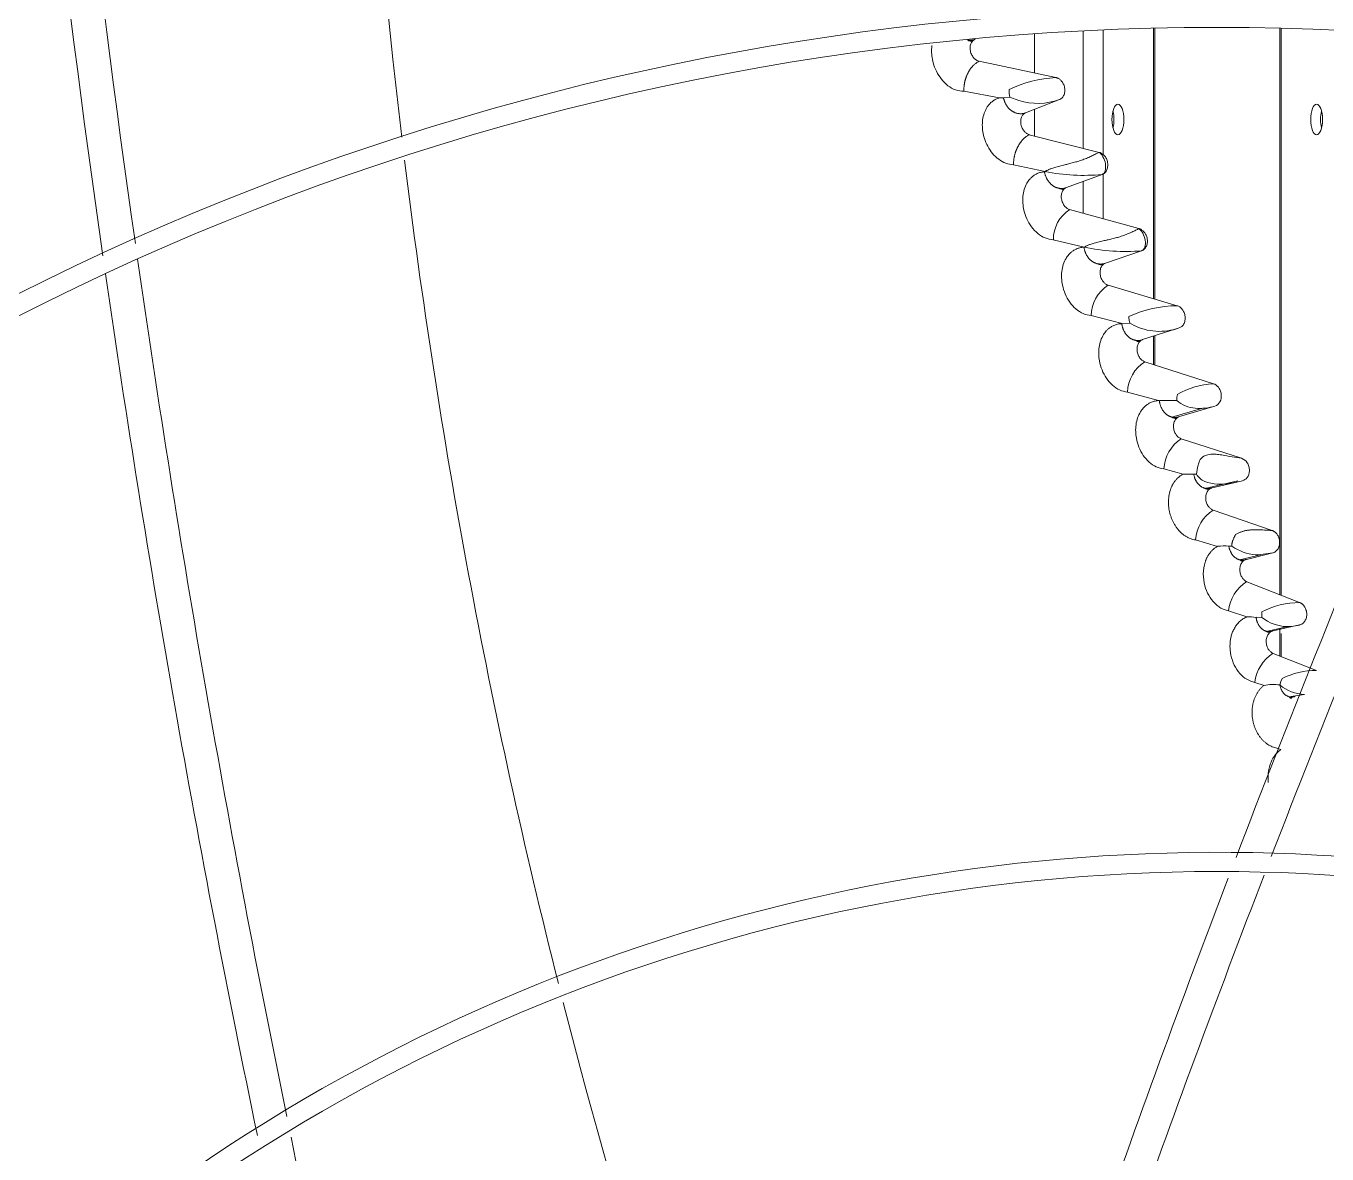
# Model space of a CAD drawing. Header units: millimetres. Extents: x 113490 to 142599, y -20467 to 115.
# Drawn here: x 129949.9 to 130119.5, y -10092.3 to -9945.3 of the extents above; entities that cross this region are included whole.
import ezdxf

# ---------------------------------------------------------------- set-up
doc = ezdxf.new("R2010")
doc.units = ezdxf.units.MM
doc.layers.add('DV3_0', color=7, linetype='Continuous')

msp = doc.modelspace()

# ---------------------------------------------------------------- linework, layer by layer
at = {"layer": 'DV3_0', "color": 7, "linetype": 'Continuous', "lineweight": 15}
for p, q in [((130081.43, -9951.44), (130081.43, -9946.32)), ((130097.09, -9980.89), (130097.09, -9945.59)), ((130113.39, -9945.59), (130113.39, -10019.41)), ((130074.19, -9949.9), (130084.19, -9952.02)), ((130078.11, -9954.08), (130078.1, -9953.59)), ((130072.21, -9953.81), (130076.87, -9954.66)), ((130078.18, -9954.58), (130077.37, -9954.66)), ((130078.18, -9954.58), (130078.11, -9954.08)), ((130079.35, -9955.02), (130078.18, -9954.58)), ((130084.67, -9954.89), (130080.26, -9956.62)), ((130081.43, -9959.64), (130081.43, -9956.16)), ((130080.74, -9959.47), (130089.84, -9961.77)), ((130078.67, -9963.38), (130082.8, -9964.28)), ((130082.8, -9964.28), (130082.72, -9964.3)), ((130090.24, -9964.65), (130085.58, -9966.37)), ((130085.99, -9969.22), (130095.03, -9971.71)), ((130083.86, -9973.17), (130087.91, -9974.12)), ((130087.91, -9974.12), (130087.86, -9974.13)), ((130095.37, -9974.59), (130090.66, -9976.22)), ((130091.01, -9979.09), (130100, -9981.76)), ((130088.81, -9983.05), (130092.84, -9984.07)), ((130092.84, -9984.07), (130092.79, -9984.09)), ((130093.82, -9984.04), (130092.84, -9984.07)), ((130093.72, -9983.35), (130093.71, -9983.16)), ((130093.75, -9983.64), (130093.72, -9983.35)), ((130093.82, -9984.04), (130093.75, -9983.64)), ((130094.28, -9984.27), (130093.82, -9984.04)), ((130100.27, -9984.65), (130095.51, -9986.18)), ((130097.09, -9989.47), (130097.09, -9985.68)), ((130095.8, -9989.06), (130104.74, -9991.92)), ((130093.53, -9993.02), (130097.56, -9994.12)), ((130099.95, -9994.09), (130097.69, -9994.13)), ((130099.31, -9996.3), (130103.34, -9995.12)), ((130104.94, -9994.83), (130100.3, -9996.21)), ((130100.54, -9999.1), (130108.41, -10001.63)), ((130098.28, -10003.03), (130100.79, -10003.72)), ((130102.18, -10003.72), (130100.79, -10003.72)), ((130102.53, -10003.72), (130102.17, -10003.72)), ((130103.63, -10005.57), (130107.9, -10004.59)), ((130108.54, -10004.56), (130104.57, -10005.49)), ((130104.71, -10008.4), (130112.39, -10011.05)), ((130102.4, -10012.28), (130105.27, -10013.12)), ((130107.27, -10012.34), (130107.38, -10012.07)), ((130107.14, -10013.11), (130106.75, -10013.11)), ((130107.52, -10013.34), (130107.14, -10013.11)), ((130108.14, -10014.89), (130110.93, -10014.23)), ((130112.47, -10013.98), (130109.03, -10014.81)), ((130112.47, -10013.98), (130110.63, -10014.24)), ((130109.09, -10017.72), (130115.98, -10020.43)), ((130106.71, -10021.53), (130109.09, -10022.31)), ((130111.05, -10022.4), (130110.3, -10022.36)), ((130111.03, -10022.03), (130111.04, -10021.64)), ((130111.05, -10022.4), (130111.03, -10022.03)), ((130111.78, -10022.86), (130111.05, -10022.4)), ((130111.61, -10024.2), (130114.48, -10023.58)), ((130115.97, -10023.36), (130112.51, -10024.13)), ((130113.39, -10023.82), (130113.39, -10027.4)), ((130112.52, -10027.06), (130118.16, -10029.29)), ((130110.13, -10030.84), (130111.34, -10031.24)), ((130113.4, -10031.19), (130113.52, -10030.75)), ((130113.52, -10030.75), (130113.68, -10030.34)), ((130114.58, -10032.73), (130116.61, -10032.41)), ((130112.87, -10039.37), (130113.54, -10039.61))]:
    msp.add_line(p, q, dxfattribs=at)
at = {"layer": 'DV3_0', "color": 7, "linetype": 'Continuous', "lineweight": 20}
for p, q in [((130087.74, -9961.24), (130087.74, -9945.94)), ((130090.36, -9962.06), (130090.36, -9945.81)), ((130096.93, -9980.84), (130096.93, -9945.59)), ((130113.55, -10019.47), (130113.55, -9945.59)), ((130090.36, -9970.42), (130090.36, -9964.57)), ((130087.74, -9969.7), (130087.74, -9965.57)), ((130096.93, -9989.42), (130096.93, -9985.73)), ((130113.55, -10027.47), (130113.55, -10024.49))]:
    msp.add_line(p, q, dxfattribs=at)
at = {"layer": 'DV3_0', "color": 7, "linetype": 'Continuous', "lineweight": 15}
for centre, radius, start, end in [((130105.24, -10288.99), 551.5, 105.4775, 164.5225), ((130105.24, -10288.99), 456, 45.9967, 135.345), ((130105.24, -10288.99), 453.5, 90, 135.5593), ((130105.24, -10288.99), 453.5, 45.9921, 90), ((130865.05, -9856.53), 872.25, 179.63163, 186.79939), ((131866.31, -9702.15), 1921.39, 184.80784, 188.12284), ((131782.57, -9714.08), 1841.22, 184.70532, 188.15423), ((130105.24, -10288.99), 346, 46.4603, 135.3186), ((130105.24, -10288.99), 343.5, 90, 135.6595), ((130105.24, -10288.99), 343.5, 46.1768, 90), ((130073.26, -9946.29), 1.01, 237.3185, 274.2111), ((131826.83, -10712.04), 1840.9, 155.5057, 159.04474), ((131904.01, -10747.41), 1921.39, 155.45411, 158.83061), ((130085.03, -9967.94), 15.94, 93.0225, 115.8037), ((130077.18, -9960.74), 6.08, 88.2156, 92.9435), ((130081.83, -9947.02), 8.37, 252.8205, 289.8805), ((130865.05, -9856.53), 872.25, 186.99692, 194.17255), ((130087.77, -9939.44), 25.33, 258.6846, 275.5926), ((130085.17, -9965.72), 0.892, 234.0269, 274.1956), ((130088.54, -9973.15), 4.67, 122.9395, 180.3161), ((130093.19, -9949.86), 24.83, 257.7251, 275.0524), ((131866.31, -9702.15), 1921.39, 188.18485, 191.5672), ((130090.24, -9975.62), 0.85, 232.3055, 274.4729), ((131782.57, -9714.08), 1841.22, 188.2287, 191.77728), ((130093.63, -9983.13), 4.82, 122.93, 179.0377), ((130100.15, -9997.3), 15.54, 90.5595, 114.5067), ((130097.72, -9977.53), 7.57, 242.9588, 289.7405), ((130095.08, -9985.64), 0.798, 230.1456, 274.5886), ((130098.44, -9993.19), 4.91, 122.562, 177.9785), ((130105.28, -10002.44), 10.53, 92.977, 119.9222), ((130097.28, -9997.84), 3.73, 83.6363, 85.6103), ((130106.38, -9994.36), 6.43, 173.7436, 177.5751), ((130105.53, -9994.28), 5.58, 169.9864, 173.5772), ((130103.18, -10003.23), 4.9, 122.5708, 177.6361), ((130108.19, -10004.1), 5.67, 164.1449, 176.1971), ((130107.79, -10003.97), 5.25, 155.3579, 164.2643), ((130104.57, -10002.5), 2.38, 211.0548, 246.3315), ((130105.64, -9998.94), 6.08, 250.5416, 281.6366), ((130105.47, -9993.61), 11.37, 277.0844, 285.6697), ((130107.39, -10012.62), 5, 122.4652, 176.1927), ((130113.04, -10014.54), 6.18, 151.3363, 156.4381), ((130106.08, -10018.99), 5.93, 83.4895, 97.7815), ((130110.83, -10007.67), 6.57, 239.7121, 268.2407), ((130111.86, -10022.1), 5.19, 122.293, 173.6198), ((130116.06, -10031.41), 10.97, 90.3743, 117.168), ((130109.45, -10028.24), 5.93, 81.7806, 93.4834), ((130114.47, -10018.15), 5.43, 240.2883, 286.0903), ((130115.28, -10031.44), 5.18, 122.1683, 173.2983), ((130118.26, -10039.75), 10.47, 90.5253, 115.9355), ((130112.52, -10037.08), 5.96, 81.5356, 101.4495), ((130116.88, -10026.9), 5.52, 230.9286, 267.3042), ((130105.24, -10288.99), 236, 46.5586, 135.2674), ((130105.24, -10288.99), 233.5, 90, 135.7261), ((131826.83, -10712.04), 1840.9, 159.13473, 162.31372), ((131904.01, -10747.41), 1921.39, 158.90776, 161.94183), ((130105.24, -10288.99), 233.5, 46.5418, 90), ((130865.05, -9856.53), 872.25, 194.34102, 200.4525), ((131866.31, -9702.15), 1921.39, 191.64948, 194.66814)]:
    msp.add_arc(centre, radius, start, end, dxfattribs=at)
for centre in [(130092.29, -9957.49), (130118.19, -9957.49)]:
    msp.add_ellipse(centre, major_axis=(0, -2), ratio=0.386711, dxfattribs=at)
for centre, start_param, end_param in [((130091, -9957.49), 0.987507, 2.154086), ((130119.48, -9957.49), 4.129099, 5.295679)]:
    msp.add_ellipse(centre, major_axis=(0, -2), ratio=0.386711, start_param=start_param, end_param=end_param, dxfattribs=at)
for points, knots in [([(130068.05, -9947.83), (130068.03, -9947.98), (130067.95, -9948.73), (130068.1, -9949.9), (130068.6, -9951.24), (130069.25, -9952.27), (130070.1, -9953.13), (130071.13, -9953.72), (130071.85, -9953.78), (130072.21, -9953.81)], [0.3618158, 0.3618158, 0.3618158, 0.3618158, 0.3973455, 0.5388105, 0.6262607, 0.7173174, 0.8104477, 0.9044658, 1, 1, 1, 1]), ([(130072.69, -9947.15), (130072.73, -9947.16), (130072.81, -9947.17), (130072.92, -9947.17), (130073.05, -9947.17), (130073.17, -9947.16), (130073.3, -9947.15), (130073.42, -9947.12), (130073.54, -9947.09), (130073.62, -9947.07), (130073.66, -9947.05)], [0.7345722, 0.7345722, 0.7345722, 0.7345722, 0.7635849, 0.797214, 0.8309102, 0.8646595, 0.8984503, 0.9322737, 0.9661242, 1, 1, 1, 1]), ([(130073.66, -9947.05), (130073.64, -9947.06), (130073.59, -9947.08), (130073.52, -9947.12), (130073.46, -9947.16), (130073.4, -9947.21), (130073.31, -9947.3), (130073.2, -9947.44), (130073.1, -9947.64), (130073.04, -9947.88), (130073, -9948.23), (130073.06, -9948.7), (130073.25, -9949.12), (130073.44, -9949.4), (130073.58, -9949.56), (130073.73, -9949.69), (130073.88, -9949.78), (130074.04, -9949.86), (130074.14, -9949.89), (130074.19, -9949.9)], [0, 0, 0, 0, 0.024624, 0.049155, 0.073731, 0.098492, 0.123573, 0.188662, 0.254835, 0.324776, 0.395743, 0.542434, 0.68507, 0.744419, 0.803054, 0.853511, 0.90333, 0.951912, 1, 1, 1, 1]), ([(130072.21, -9953.81), (130072.21, -9953.76), (130072.2, -9953.64), (130072.21, -9953.48), (130072.22, -9953.32), (130072.23, -9953.16), (130072.25, -9953.02), (130072.27, -9952.88), (130072.29, -9952.75), (130072.31, -9952.63), (130072.34, -9952.51), (130072.36, -9952.41), (130072.39, -9952.31), (130072.42, -9952.22), (130072.44, -9952.13), (130072.47, -9952.06), (130072.5, -9951.99), (130072.52, -9951.92), (130072.54, -9951.87), (130072.56, -9951.82), (130072.58, -9951.78), (130072.59, -9951.74), (130072.6, -9951.71), (130072.61, -9951.69), (130072.62, -9951.68), (130072.66, -9951.58), (130072.75, -9951.4), (130072.88, -9951.17), (130073.02, -9950.95), (130073.16, -9950.75), (130073.31, -9950.58), (130073.46, -9950.43), (130073.61, -9950.29), (130073.76, -9950.17), (130073.9, -9950.07), (130074.05, -9949.98), (130074.15, -9949.93), (130074.19, -9949.9)], [0, 0, 0, 0, 0.034247, 0.066998, 0.098291, 0.128152, 0.156601, 0.183653, 0.209318, 0.233601, 0.256508, 0.27804, 0.298197, 0.31698, 0.334386, 0.350413, 0.365059, 0.378321, 0.390195, 0.400677, 0.409765, 0.417455, 0.423745, 0.428631, 0.432112, 0.434187, 0.49402, 0.552, 0.608212, 0.662712, 0.715543, 0.766744, 0.816357, 0.864431, 0.911021, 0.956188, 1, 1, 1, 1]), ([(130084.19, -9952.02), (130084.22, -9952.03), (130084.29, -9952.04), (130084.38, -9952.08), (130084.47, -9952.11), (130084.57, -9952.17), (130084.7, -9952.25), (130084.9, -9952.42), (130085.08, -9952.65), (130085.23, -9952.95), (130085.32, -9953.21), (130085.37, -9953.49), (130085.38, -9953.76), (130085.35, -9954.03), (130085.27, -9954.27), (130085.16, -9954.49), (130085.04, -9954.65), (130084.91, -9954.76), (130084.8, -9954.84), (130084.71, -9954.87), (130084.67, -9954.89)], [0, 0, 0, 0, 0.028272, 0.055544, 0.081933, 0.107568, 0.154556, 0.202641, 0.315382, 0.382024, 0.454683, 0.525592, 0.597115, 0.668375, 0.7388, 0.807176, 0.875116, 0.917708, 0.959123, 1, 1, 1, 1]), ([(130076.87, -9954.66), (130076.7, -9954.72), (130076.38, -9954.82), (130075.97, -9955.08), (130075.61, -9955.39), (130075.32, -9955.73), (130075.1, -9956.1), (130074.74, -9956.86), (130074.51, -9958.17), (130074.77, -9959.76), (130075.3, -9961.01), (130075.92, -9961.95), (130076.73, -9962.72), (130077.67, -9963.27), (130078.34, -9963.34), (130078.67, -9963.38)], [0, 0, 0, 0, 0.048864, 0.095129, 0.13896, 0.180413, 0.219499, 0.256141, 0.404018, 0.547159, 0.634107, 0.723737, 0.814827, 0.906766, 1, 1, 1, 1]), ([(130077.37, -9954.66), (130077.38, -9954.71), (130077.4, -9954.8), (130077.44, -9954.94), (130077.48, -9955.07), (130077.53, -9955.2), (130077.59, -9955.33), (130077.65, -9955.45), (130077.72, -9955.57), (130077.79, -9955.69), (130077.87, -9955.8), (130077.95, -9955.9), (130078.03, -9956), (130078.12, -9956.1), (130078.22, -9956.18), (130078.31, -9956.27), (130078.41, -9956.34), (130078.52, -9956.41), (130078.62, -9956.48), (130078.73, -9956.53), (130078.84, -9956.58), (130078.96, -9956.63), (130079.07, -9956.66), (130079.19, -9956.69), (130079.31, -9956.71), (130079.43, -9956.73), (130079.55, -9956.73), (130079.67, -9956.73), (130079.79, -9956.73), (130079.91, -9956.71), (130080.03, -9956.69), (130080.15, -9956.66), (130080.22, -9956.63), (130080.26, -9956.62)], [0, 0, 0, 0, 0.030384, 0.060748, 0.091135, 0.121579, 0.15211, 0.182752, 0.213525, 0.244442, 0.275515, 0.306752, 0.338161, 0.369745, 0.401509, 0.433456, 0.46559, 0.497915, 0.530435, 0.563144, 0.596034, 0.629096, 0.662315, 0.695677, 0.729167, 0.762768, 0.796466, 0.830245, 0.864093, 0.897998, 0.931954, 0.965955, 1, 1, 1, 1]), ([(130080.26, -9956.62), (130080.2, -9956.65), (130080.09, -9956.7), (130079.88, -9956.88), (130079.68, -9957.2), (130079.59, -9957.7), (130079.65, -9958.25), (130079.85, -9958.74), (130080.12, -9959.1), (130080.38, -9959.31), (130080.58, -9959.42), (130080.69, -9959.45), (130080.74, -9959.47)], [0, 0, 0, 0, 0.062102, 0.12489, 0.256734, 0.397285, 0.543216, 0.684976, 0.802585, 0.903031, 0.951697, 1, 1, 1, 1]), ([(130078.67, -9963.38), (130078.67, -9963.32), (130078.67, -9963.21), (130078.68, -9963.04), (130078.7, -9962.87), (130078.72, -9962.72), (130078.74, -9962.57), (130078.76, -9962.43), (130078.79, -9962.29), (130078.82, -9962.17), (130078.85, -9962.05), (130078.88, -9961.94), (130078.91, -9961.84), (130078.94, -9961.74), (130078.97, -9961.66), (130079, -9961.58), (130079.03, -9961.51), (130079.06, -9961.44), (130079.08, -9961.39), (130079.1, -9961.34), (130079.12, -9961.3), (130079.14, -9961.26), (130079.15, -9961.23), (130079.16, -9961.21), (130079.17, -9961.19), (130079.22, -9961.09), (130079.31, -9960.91), (130079.46, -9960.66), (130079.62, -9960.43), (130079.78, -9960.23), (130079.94, -9960.05), (130080.1, -9959.9), (130080.26, -9959.76), (130080.42, -9959.65), (130080.58, -9959.55), (130080.69, -9959.49), (130080.74, -9959.47)], [0, 0, 0, 0, 0.035273, 0.069011, 0.10125, 0.132017, 0.161329, 0.189202, 0.215643, 0.24066, 0.264255, 0.286432, 0.307189, 0.326528, 0.344447, 0.360943, 0.376014, 0.389658, 0.40187, 0.412649, 0.421991, 0.429892, 0.436351, 0.441364, 0.44493, 0.447047, 0.511167, 0.573116, 0.632997, 0.690884, 0.746841, 0.800927, 0.853208, 0.90376, 0.952661, 1, 1, 1, 1]), ([(130082.8, -9964.28), (130082.84, -9964.25), (130082.93, -9964.19), (130083.07, -9964.12), (130083.22, -9964.04), (130083.38, -9963.97), (130083.65, -9963.87), (130084.09, -9963.72), (130084.7, -9963.56), (130085.3, -9963.41), (130085.8, -9963.29), (130086.27, -9963.17), (130086.77, -9963.04), (130087.28, -9962.88), (130087.69, -9962.74), (130088.02, -9962.62), (130088.33, -9962.49), (130088.62, -9962.36), (130088.89, -9962.23), (130089.16, -9962.11), (130089.4, -9961.98), (130089.63, -9961.87), (130089.77, -9961.81), (130089.84, -9961.77)], [0, 0, 0, 0, 0.02239, 0.045542, 0.069487, 0.094252, 0.119858, 0.19121, 0.284759, 0.376509, 0.443355, 0.485065, 0.569332, 0.642591, 0.687514, 0.730371, 0.771441, 0.81104, 0.849517, 0.887246, 0.924627, 0.962072, 1, 1, 1, 1]), ([(130089.84, -9961.77), (130089.87, -9961.78), (130089.92, -9961.79), (130090, -9961.82), (130090.08, -9961.86), (130090.18, -9961.92), (130090.31, -9962), (130090.46, -9962.13), (130090.59, -9962.28), (130090.78, -9962.55), (130090.91, -9962.88), (130090.97, -9963.25), (130090.97, -9963.52), (130090.93, -9963.79), (130090.86, -9964.03), (130090.74, -9964.25), (130090.61, -9964.41), (130090.48, -9964.52), (130090.36, -9964.6), (130090.28, -9964.63), (130090.24, -9964.65)], [0, 0, 0, 0, 0.024123, 0.048338, 0.072771, 0.097546, 0.147172, 0.197151, 0.252995, 0.309556, 0.44801, 0.519109, 0.59083, 0.663237, 0.734728, 0.803122, 0.871248, 0.914926, 0.957627, 1, 1, 1, 1]), ([(130089.84, -9961.77), (130090.01, -9961.87), (130090.19, -9962.08), (130090.49, -9962.61), (130090.61, -9962.94), (130090.71, -9963.59), (130090.7, -9963.91), (130090.56, -9964.41), (130090.42, -9964.58), (130090.24, -9964.65)], [0, 0, 0, 0, 0.25, 0.25, 0.5, 0.5, 0.75, 0.75, 1, 1, 1, 1]), ([(130082.72, -9964.3), (130082.54, -9964.32), (130082.21, -9964.36), (130081.75, -9964.53), (130081.37, -9964.74), (130081.05, -9964.99), (130080.79, -9965.26), (130080.59, -9965.52), (130080.18, -9966.18), (130079.8, -9967.44), (130079.93, -9969.1), (130080.38, -9970.45), (130080.99, -9971.51), (130081.81, -9972.38), (130082.8, -9973.01), (130083.51, -9973.12), (130083.86, -9973.17)], [0, 0, 0, 0, 0.047122, 0.090496, 0.130241, 0.166434, 0.199058, 0.22806, 0.253363, 0.40011, 0.539149, 0.628436, 0.720179, 0.813041, 0.906165, 1, 1, 1, 1]), ([(130082.72, -9964.3), (130082.73, -9964.35), (130082.75, -9964.45), (130082.78, -9964.59), (130082.82, -9964.73), (130082.87, -9964.87), (130082.92, -9965), (130082.98, -9965.13), (130083.04, -9965.25), (130083.11, -9965.37), (130083.18, -9965.49), (130083.26, -9965.6), (130083.35, -9965.7), (130083.44, -9965.8), (130083.53, -9965.9), (130083.62, -9965.98), (130083.72, -9966.06), (130083.83, -9966.14), (130083.93, -9966.2), (130084.04, -9966.26), (130084.15, -9966.32), (130084.27, -9966.36), (130084.38, -9966.4), (130084.5, -9966.43), (130084.62, -9966.46), (130084.74, -9966.47), (130084.86, -9966.48), (130084.98, -9966.48), (130085.1, -9966.47), (130085.22, -9966.46), (130085.34, -9966.44), (130085.46, -9966.41), (130085.54, -9966.38), (130085.58, -9966.37)], [0, 0, 0, 0, 0.030635, 0.061224, 0.091813, 0.122439, 0.153133, 0.183919, 0.214818, 0.245844, 0.27701, 0.308323, 0.339791, 0.371419, 0.40321, 0.435168, 0.467299, 0.499607, 0.532097, 0.564763, 0.597599, 0.630594, 0.663734, 0.697006, 0.730393, 0.763879, 0.797449, 0.831089, 0.864786, 0.898531, 0.932316, 0.966139, 1, 1, 1, 1]), ([(130085.58, -9966.37), (130085.52, -9966.39), (130085.4, -9966.45), (130085.19, -9966.62), (130084.98, -9966.94), (130084.88, -9967.44), (130084.93, -9967.98), (130085.12, -9968.47), (130085.39, -9968.85), (130085.64, -9969.06), (130085.84, -9969.17), (130085.94, -9969.21), (130085.99, -9969.22)], [0, 0, 0, 0, 0.06232, 0.125349, 0.257498, 0.397954, 0.54335, 0.684485, 0.801986, 0.902662, 0.951486, 1, 1, 1, 1]), ([(130087.91, -9974.12), (130087.95, -9974.09), (130088.04, -9974.04), (130088.19, -9973.96), (130088.34, -9973.89), (130088.51, -9973.82), (130088.78, -9973.72), (130089.23, -9973.58), (130089.85, -9973.43), (130090.47, -9973.28), (130090.97, -9973.17), (130091.45, -9973.06), (130091.96, -9972.94), (130092.47, -9972.79), (130092.89, -9972.65), (130093.21, -9972.53), (130093.52, -9972.41), (130093.82, -9972.29), (130094.09, -9972.16), (130094.35, -9972.04), (130094.6, -9971.92), (130094.83, -9971.81), (130094.96, -9971.74), (130095.03, -9971.71)], [0, 0, 0, 0, 0.022591, 0.045965, 0.070153, 0.095183, 0.121079, 0.193087, 0.287972, 0.379275, 0.446421, 0.489214, 0.573272, 0.646377, 0.691029, 0.733567, 0.774271, 0.81346, 0.851488, 0.88874, 0.925625, 0.962567, 1, 1, 1, 1]), ([(130095.03, -9971.71), (130095.06, -9971.72), (130095.11, -9971.73), (130095.19, -9971.76), (130095.27, -9971.8), (130095.38, -9971.86), (130095.5, -9971.95), (130095.65, -9972.08), (130095.78, -9972.24), (130095.96, -9972.51), (130096.08, -9972.84), (130096.14, -9973.2), (130096.13, -9973.48), (130096.09, -9973.74), (130096.01, -9973.99), (130095.89, -9974.2), (130095.75, -9974.36), (130095.62, -9974.47), (130095.5, -9974.54), (130095.42, -9974.57), (130095.37, -9974.59)], [0, 0, 0, 0, 0.024221, 0.048526, 0.073043, 0.097896, 0.147641, 0.197716, 0.253529, 0.310059, 0.447944, 0.518776, 0.590268, 0.662595, 0.734061, 0.802568, 0.870843, 0.914661, 0.957497, 1, 1, 1, 1]), ([(130095.03, -9971.71), (130095.21, -9971.81), (130095.39, -9972.02), (130095.68, -9972.56), (130095.79, -9972.9), (130095.89, -9973.55), (130095.87, -9973.86), (130095.71, -9974.36), (130095.56, -9974.53), (130095.37, -9974.59)], [0, 0, 0, 0, 0.25, 0.25, 0.5, 0.5, 0.75, 0.75, 1, 1, 1, 1]), ([(130087.86, -9974.13), (130087.68, -9974.15), (130087.33, -9974.19), (130086.87, -9974.35), (130086.47, -9974.57), (130086.15, -9974.82), (130085.89, -9975.08), (130085.69, -9975.34), (130085.27, -9975.98), (130084.87, -9977.22), (130084.96, -9978.88), (130085.39, -9980.25), (130085.98, -9981.33), (130086.79, -9982.22), (130087.76, -9982.87), (130088.46, -9982.99), (130088.81, -9983.05)], [0, 0, 0, 0, 0.048442, 0.092755, 0.133055, 0.169407, 0.201787, 0.230133, 0.254365, 0.400813, 0.538758, 0.629112, 0.721369, 0.814231, 0.906977, 1, 1, 1, 1]), ([(130087.86, -9974.13), (130087.87, -9974.18), (130087.89, -9974.28), (130087.92, -9974.42), (130087.95, -9974.56), (130088, -9974.7), (130088.05, -9974.83), (130088.11, -9974.96), (130088.17, -9975.09), (130088.23, -9975.21), (130088.31, -9975.33), (130088.38, -9975.44), (130088.46, -9975.54), (130088.55, -9975.64), (130088.64, -9975.74), (130088.73, -9975.83), (130088.83, -9975.91), (130088.93, -9975.98), (130089.04, -9976.05), (130089.14, -9976.11), (130089.25, -9976.16), (130089.37, -9976.21), (130089.48, -9976.25), (130089.6, -9976.28), (130089.71, -9976.31), (130089.83, -9976.32), (130089.95, -9976.33), (130090.07, -9976.33), (130090.19, -9976.33), (130090.31, -9976.31), (130090.42, -9976.29), (130090.54, -9976.26), (130090.62, -9976.23), (130090.66, -9976.22)], [0, 0, 0, 0, 0.030734, 0.061421, 0.092104, 0.12282, 0.1536, 0.184466, 0.215439, 0.246533, 0.277759, 0.309125, 0.340636, 0.372297, 0.404113, 0.436086, 0.468222, 0.500526, 0.533002, 0.565646, 0.598452, 0.631408, 0.664503, 0.697721, 0.731048, 0.764467, 0.797965, 0.831527, 0.865142, 0.898801, 0.932497, 0.96623, 1, 1, 1, 1]), ([(130090.66, -9976.22), (130090.6, -9976.25), (130090.48, -9976.3), (130090.26, -9976.47), (130090.05, -9976.78), (130089.94, -9977.28), (130089.97, -9977.82), (130090.15, -9978.32), (130090.41, -9978.7), (130090.66, -9978.91), (130090.86, -9979.03), (130090.96, -9979.07), (130091.01, -9979.09)], [0, 0, 0, 0, 0.062549, 0.125812, 0.258284, 0.398682, 0.543566, 0.684075, 0.801456, 0.902317, 0.951347, 1, 1, 1, 1]), ([(130100, -9981.76), (130100.12, -9981.8), (130100.34, -9981.89), (130100.64, -9982.15), (130100.89, -9982.53), (130101.06, -9983.02), (130101.08, -9983.57), (130100.94, -9984.08), (130100.7, -9984.4), (130100.47, -9984.58), (130100.34, -9984.63), (130100.27, -9984.65)], [0, 0, 0, 0, 0.104422, 0.203054, 0.315004, 0.452188, 0.594733, 0.73555, 0.873812, 0.937759, 1, 1, 1, 1]), ([(130092.79, -9984.09), (130092.6, -9984.1), (130092.24, -9984.14), (130091.76, -9984.3), (130091.36, -9984.52), (130091.03, -9984.77), (130090.78, -9985.02), (130090.58, -9985.27), (130090.15, -9985.89), (130089.73, -9987.11), (130089.79, -9988.76), (130090.18, -9990.14), (130090.76, -9991.24), (130091.54, -9992.15), (130092.5, -9992.81), (130093.19, -9992.95), (130093.53, -9993.02)], [0, 0, 0, 0, 0.050205, 0.095756, 0.136766, 0.173286, 0.205281, 0.232678, 0.25539, 0.401679, 0.538547, 0.629872, 0.722586, 0.815422, 0.907786, 1, 1, 1, 1]), ([(130092.79, -9984.09), (130092.79, -9984.13), (130092.81, -9984.23), (130092.84, -9984.37), (130092.87, -9984.51), (130092.91, -9984.65), (130092.96, -9984.78), (130093.02, -9984.91), (130093.07, -9985.04), (130093.14, -9985.16), (130093.21, -9985.28), (130093.28, -9985.39), (130093.36, -9985.5), (130093.44, -9985.6), (130093.53, -9985.69), (130093.62, -9985.78), (130093.72, -9985.86), (130093.82, -9985.94), (130093.92, -9986.01), (130094.02, -9986.07), (130094.13, -9986.12), (130094.24, -9986.17), (130094.35, -9986.21), (130094.46, -9986.24), (130094.58, -9986.27), (130094.69, -9986.28), (130094.81, -9986.29), (130094.93, -9986.3), (130095.04, -9986.29), (130095.16, -9986.28), (130095.28, -9986.25), (130095.39, -9986.22), (130095.47, -9986.2), (130095.51, -9986.18)], [0, 0, 0, 0, 0.030851, 0.061651, 0.092443, 0.123263, 0.154141, 0.185099, 0.216157, 0.247329, 0.278623, 0.310048, 0.341609, 0.37331, 0.405155, 0.437146, 0.46929, 0.50159, 0.534052, 0.566673, 0.599445, 0.632359, 0.665402, 0.69856, 0.731818, 0.765162, 0.798576, 0.832048, 0.865567, 0.899125, 0.932715, 0.966339, 1, 1, 1, 1]), ([(130095.51, -9986.18), (130095.45, -9986.21), (130095.33, -9986.26), (130095.11, -9986.43), (130094.89, -9986.74), (130094.76, -9987.23), (130094.78, -9987.77), (130094.95, -9988.27), (130095.2, -9988.66), (130095.44, -9988.88), (130095.64, -9989), (130095.74, -9989.04), (130095.8, -9989.06)], [0, 0, 0, 0, 0.062812, 0.126364, 0.259394, 0.400016, 0.544658, 0.684677, 0.801948, 0.903051, 0.951597, 1, 1, 1, 1]), ([(130104.94, -9994.83), (130105.2, -9994.75), (130105.44, -9994.55), (130105.74, -9993.99), (130105.8, -9993.63), (130105.73, -9993.1), (130105.68, -9992.92), (130105.55, -9992.62), (130105.47, -9992.49), (130105.2, -9992.16), (130105, -9992.01), (130104.74, -9991.92)], [0, 0, 0, 0, 0.25, 0.25, 0.5, 0.5, 0.625, 0.625, 0.75, 0.75, 1, 1, 1, 1]), ([(130097.56, -9994.12), (130097.38, -9994.14), (130097.04, -9994.18), (130096.57, -9994.36), (130096.18, -9994.57), (130095.85, -9994.83), (130095.59, -9995.09), (130095.39, -9995.34), (130094.97, -9995.98), (130094.55, -9997.2), (130094.6, -9998.84), (130094.99, -10000.21), (130095.56, -10001.29), (130096.34, -10002.18), (130097.27, -10002.82), (130097.94, -10002.96), (130098.28, -10003.03)], [0, 0, 0, 0, 0.049141, 0.094092, 0.13496, 0.171784, 0.204539, 0.23317, 0.257605, 0.403931, 0.540449, 0.632484, 0.72525, 0.817543, 0.909024, 1, 1, 1, 1]), ([(130097.69, -9994.13), (130097.7, -9994.18), (130097.71, -9994.28), (130097.74, -9994.42), (130097.77, -9994.55), (130097.81, -9994.69), (130097.85, -9994.82), (130097.9, -9994.95), (130097.96, -9995.07), (130098.02, -9995.19), (130098.08, -9995.31), (130098.16, -9995.42), (130098.23, -9995.52), (130098.31, -9995.62), (130098.39, -9995.72), (130098.48, -9995.8), (130098.57, -9995.89), (130098.67, -9995.96), (130098.77, -9996.03), (130098.87, -9996.09), (130098.97, -9996.14), (130099.07, -9996.19), (130099.18, -9996.23), (130099.29, -9996.26), (130099.4, -9996.29), (130099.51, -9996.3), (130099.63, -9996.31), (130099.74, -9996.32), (130099.85, -9996.31), (130099.97, -9996.3), (130100.08, -9996.28), (130100.19, -9996.25), (130100.27, -9996.22), (130100.3, -9996.21)], [0, 0, 0, 0, 0.030903, 0.061757, 0.092606, 0.123482, 0.154416, 0.185429, 0.216539, 0.247758, 0.279095, 0.310558, 0.342151, 0.373878, 0.405741, 0.437743, 0.46989, 0.502187, 0.534638, 0.56724, 0.599989, 0.632874, 0.665883, 0.699003, 0.732219, 0.765517, 0.798883, 0.832304, 0.86577, 0.899275, 0.932814, 0.966387, 1, 1, 1, 1]), ([(130099.95, -9994.09), (130100.28, -9994.42), (130100.67, -9994.66), (130101.5, -9994.98), (130101.93, -9995.07), (130103.24, -9995.2), (130104.13, -9995.09), (130104.94, -9994.83)], [0, 0, 0, 0, 0.25, 0.25, 0.5, 0.5, 1, 1, 1, 1]), ([(130100.3, -9996.21), (130100.24, -9996.23), (130100.12, -9996.28), (130099.89, -9996.44), (130099.66, -9996.75), (130099.52, -9997.24), (130099.53, -9997.79), (130099.69, -9998.3), (130099.94, -9998.69), (130100.18, -9998.92), (130100.38, -9999.04), (130100.49, -9999.08), (130100.54, -9999.1)], [0, 0, 0, 0, 0.062383, 0.125326, 0.258613, 0.399122, 0.543125, 0.682116, 0.798667, 0.899797, 0.950261, 1, 1, 1, 1]), ([(130108.41, -10001.63), (130108.02, -10001.6), (130107.6, -10001.53), (130106.74, -10001.37), (130106.28, -10001.28), (130105.58, -10001.16), (130105.34, -10001.13), (130104.87, -10001.1), (130104.63, -10001.09), (130104.14, -10001.14), (130103.9, -10001.19), (130103.44, -10001.4), (130103.22, -10001.55), (130103.02, -10001.78)], [0, 0, 0, 0, 0.25, 0.25, 0.5, 0.5, 0.625, 0.625, 0.75, 0.75, 0.875, 0.875, 1, 1, 1, 1]), ([(130108.54, -10004.56), (130108.75, -10004.51), (130108.97, -10004.37), (130109.3, -10003.93), (130109.41, -10003.61), (130109.43, -10003.08), (130109.4, -10002.89), (130109.31, -10002.53), (130109.23, -10002.37), (130108.96, -10001.94), (130108.73, -10001.75), (130108.41, -10001.63)], [0, 0, 0, 0, 0.25, 0.25, 0.5, 0.5, 0.625, 0.625, 0.75, 0.75, 1, 1, 1, 1]), ([(130100.79, -10003.72), (130100.74, -10003.75), (130100.64, -10003.8), (130100.49, -10003.89), (130100.35, -10003.99), (130100.22, -10004.09), (130100.09, -10004.2), (130099.98, -10004.31), (130099.87, -10004.43), (130099.76, -10004.56), (130099.67, -10004.68), (130099.58, -10004.81), (130099.49, -10004.95), (130099.42, -10005.08), (130099.34, -10005.22), (130099.28, -10005.36), (130099.22, -10005.49), (130099.17, -10005.63), (130099.05, -10005.98), (130098.91, -10006.56), (130098.86, -10007.38), (130098.92, -10008.2), (130099.07, -10008.87), (130099.24, -10009.38), (130099.4, -10009.75), (130099.58, -10010.11), (130099.78, -10010.45), (130100.01, -10010.78), (130100.25, -10011.08), (130100.52, -10011.35), (130100.81, -10011.59), (130101.11, -10011.81), (130101.42, -10011.98), (130101.74, -10012.12), (130102.07, -10012.23), (130102.29, -10012.26), (130102.4, -10012.28)], [0, 0, 0, 0, 0.017715, 0.035156, 0.052326, 0.069229, 0.085873, 0.102262, 0.118404, 0.134304, 0.149969, 0.165394, 0.18057, 0.19549, 0.21015, 0.224545, 0.238672, 0.252532, 0.266123, 0.340487, 0.413318, 0.484312, 0.552986, 0.587561, 0.622228, 0.656954, 0.691675, 0.726322, 0.760835, 0.79523, 0.829551, 0.863797, 0.897929, 0.931953, 0.965962, 1, 1, 1, 1]), ([(130102.17, -10003.72), (130102.18, -10003.76), (130102.2, -10003.85), (130102.23, -10003.98), (130102.27, -10004.11), (130102.31, -10004.24), (130102.36, -10004.36), (130102.41, -10004.47), (130102.47, -10004.59), (130102.54, -10004.7), (130102.6, -10004.8), (130102.68, -10004.9), (130102.75, -10004.99), (130102.83, -10005.08), (130102.92, -10005.16), (130103.01, -10005.23), (130103.1, -10005.3), (130103.19, -10005.36), (130103.29, -10005.42), (130103.39, -10005.46), (130103.49, -10005.5), (130103.6, -10005.54), (130103.7, -10005.56), (130103.81, -10005.58), (130103.92, -10005.59), (130104.03, -10005.59), (130104.14, -10005.59), (130104.25, -10005.58), (130104.36, -10005.55), (130104.47, -10005.53), (130104.54, -10005.5), (130104.57, -10005.49)], [0, 0, 0, 0, 0.032614, 0.065252, 0.097952, 0.130745, 0.163655, 0.1967, 0.229895, 0.263248, 0.296767, 0.330454, 0.364311, 0.398342, 0.432546, 0.466926, 0.501487, 0.536231, 0.571155, 0.606253, 0.641513, 0.676921, 0.712464, 0.748124, 0.783887, 0.819738, 0.855665, 0.891658, 0.927712, 0.963824, 1, 1, 1, 1]), ([(130104.57, -10005.49), (130104.51, -10005.51), (130104.39, -10005.54), (130104.16, -10005.69), (130103.91, -10005.98), (130103.74, -10006.47), (130103.72, -10007.02), (130103.86, -10007.55), (130104.1, -10007.96), (130104.38, -10008.25), (130104.6, -10008.35), (130104.71, -10008.4)], [0, 0, 0, 0, 0.05997, 0.119652, 0.253572, 0.393841, 0.538208, 0.67793, 0.796111, 0.898999, 1, 1, 1, 1]), ([(130107.62, -10011.57), (130107.67, -10011.54), (130107.78, -10011.48), (130107.95, -10011.4), (130108.12, -10011.32), (130108.29, -10011.25), (130108.47, -10011.19), (130108.64, -10011.14), (130108.82, -10011.09), (130109.01, -10011.05), (130109.19, -10011.02), (130109.38, -10011), (130109.69, -10010.96), (130110.23, -10010.95), (130110.85, -10010.96), (130111.39, -10010.99), (130111.77, -10011.01), (130112.09, -10011.03), (130112.3, -10011.05), (130112.39, -10011.05)], [0, 0, 0, 0, 0.038089, 0.076072, 0.113983, 0.151854, 0.189717, 0.227605, 0.265552, 0.30359, 0.341755, 0.380079, 0.4186, 0.536848, 0.713623, 0.799402, 0.875674, 0.942505, 1, 1, 1, 1]), ([(130112.39, -10011.05), (130112.42, -10011.06), (130112.47, -10011.08), (130112.55, -10011.12), (130112.63, -10011.16), (130112.73, -10011.23), (130112.86, -10011.33), (130113.04, -10011.53), (130113.24, -10011.88), (130113.36, -10012.3), (130113.37, -10012.66), (130113.34, -10012.94), (130113.28, -10013.2), (130113.17, -10013.43), (130113.02, -10013.64), (130112.87, -10013.78), (130112.73, -10013.88), (130112.6, -10013.94), (130112.51, -10013.97), (130112.47, -10013.98)], [0, 0, 0, 0, 0.025576, 0.050828, 0.075886, 0.100887, 0.151436, 0.201506, 0.315258, 0.449485, 0.520353, 0.591225, 0.66263, 0.73384, 0.803002, 0.871846, 0.915591, 0.958096, 1, 1, 1, 1]), ([(130107.14, -10013.11), (130107.14, -10013.1), (130107.13, -10013.07), (130107.13, -10013.01), (130107.13, -10012.95), (130107.14, -10012.87), (130107.15, -10012.79), (130107.17, -10012.69), (130107.19, -10012.58), (130107.23, -10012.47), (130107.25, -10012.38), (130107.27, -10012.34)], [0, 0, 0, 0, 0.056086, 0.124592, 0.206444, 0.302202, 0.412239, 0.536828, 0.67619, 0.830519, 1, 1, 1, 1]), ([(130105.28, -10013.12), (130105.22, -10013.15), (130105.12, -10013.21), (130104.97, -10013.31), (130104.83, -10013.41), (130104.7, -10013.52), (130104.58, -10013.64), (130104.46, -10013.76), (130104.35, -10013.89), (130104.25, -10014.02), (130104.15, -10014.16), (130104.06, -10014.29), (130103.98, -10014.43), (130103.9, -10014.58), (130103.83, -10014.72), (130103.77, -10014.87), (130103.71, -10015.01), (130103.51, -10015.59), (130103.34, -10016.68), (130103.55, -10018.2), (130104.08, -10019.52), (130104.67, -10020.31), (130105.12, -10020.73), (130105.35, -10020.92), (130105.59, -10021.09), (130105.85, -10021.24), (130106.13, -10021.36), (130106.41, -10021.46), (130106.61, -10021.51), (130106.71, -10021.53)], [0, 0, 0, 0, 0.018817, 0.037348, 0.055597, 0.073569, 0.09127, 0.108708, 0.125889, 0.142819, 0.159493, 0.175902, 0.192041, 0.207905, 0.223492, 0.2388, 0.25383, 0.268582, 0.415011, 0.552776, 0.67402, 0.79141, 0.819351, 0.847915, 0.877094, 0.906873, 0.937274, 0.968319, 1, 1, 1, 1]), ([(130106.75, -10013.11), (130106.76, -10013.15), (130106.78, -10013.25), (130106.81, -10013.39), (130106.85, -10013.52), (130106.9, -10013.66), (130106.96, -10013.78), (130107.02, -10013.91), (130107.08, -10014.02), (130107.15, -10014.13), (130107.23, -10014.24), (130107.31, -10014.34), (130107.4, -10014.43), (130107.49, -10014.52), (130107.59, -10014.59), (130107.69, -10014.66), (130107.79, -10014.73), (130107.89, -10014.78), (130108, -10014.82), (130108.11, -10014.86), (130108.22, -10014.88), (130108.34, -10014.9), (130108.45, -10014.91), (130108.57, -10014.91), (130108.69, -10014.9), (130108.8, -10014.88), (130108.92, -10014.85), (130109, -10014.82), (130109.03, -10014.81)], [0, 0, 0, 0, 0.036312, 0.072675, 0.109138, 0.145736, 0.182499, 0.219445, 0.256589, 0.293938, 0.331498, 0.369271, 0.407259, 0.445463, 0.483887, 0.522537, 0.561414, 0.600511, 0.639815, 0.67931, 0.718976, 0.758793, 0.798742, 0.838804, 0.878966, 0.919219, 0.959562, 1, 1, 1, 1]), ([(130109.03, -10014.81), (130108.97, -10014.83), (130108.84, -10014.87), (130108.6, -10015.03), (130108.36, -10015.32), (130108.19, -10015.8), (130108.17, -10016.35), (130108.29, -10016.86), (130108.52, -10017.27), (130108.79, -10017.56), (130108.99, -10017.67), (130109.09, -10017.72)], [0, 0, 0, 0, 0.063606, 0.127788, 0.262263, 0.402306, 0.545436, 0.683079, 0.800209, 0.900766, 1, 1, 1, 1]), ([(129956.04, -10106.65), (129955.06, -10104.85), (129954.08, -10103.04), (129948.31, -10092.33), (129943.56, -10083.48), (129933.76, -10066.14), (129928.71, -10057.66), (129917.88, -10041.45), (129912.08, -10033.74), (129903.25, -10023.01), (129900.46, -10019.74), (129897.62, -10016.53)], [0.0997666, 0.0997666, 0.0997666, 0.0997666, 0.125, 0.125, 0.25, 0.25, 0.375, 0.375, 0.5, 0.5, 0.5559137, 0.5559137, 0.5559137, 0.5559137]), ([(130115.98, -10020.43), (130116.02, -10020.45), (130116.08, -10020.48), (130116.18, -10020.53), (130116.27, -10020.59), (130116.35, -10020.66), (130116.43, -10020.74), (130116.51, -10020.82), (130116.59, -10020.93), (130116.67, -10021.06), (130116.77, -10021.26), (130116.86, -10021.52), (130116.91, -10021.83), (130116.9, -10022.12), (130116.86, -10022.39), (130116.78, -10022.64), (130116.66, -10022.87), (130116.51, -10023.06), (130116.34, -10023.21), (130116.16, -10023.31), (130116.03, -10023.35), (130115.97, -10023.36)], [0, 0, 0, 0, 0.031417, 0.062006, 0.091951, 0.121453, 0.150719, 0.179962, 0.209396, 0.255243, 0.300893, 0.380652, 0.461696, 0.532094, 0.603004, 0.673792, 0.744016, 0.813253, 0.88202, 0.941727, 1, 1, 1, 1]), ([(130109.09, -10022.31), (130108.92, -10022.39), (130108.59, -10022.55), (130108.15, -10022.9), (130107.78, -10023.3), (130107.48, -10023.76), (130107.24, -10024.25), (130107.06, -10024.77), (130106.95, -10025.29), (130106.9, -10025.82), (130106.89, -10026.34), (130106.94, -10026.84), (130107.07, -10027.6), (130107.41, -10028.61), (130108.12, -10029.71), (130109.06, -10030.52), (130109.77, -10030.73), (130110.13, -10030.84)], [0, 0, 0, 0, 0.057149, 0.112708, 0.166865, 0.21973, 0.271209, 0.321317, 0.369954, 0.416919, 0.462187, 0.505684, 0.547208, 0.663083, 0.777602, 0.889838, 1, 1, 1, 1]), ([(130110.3, -10022.36), (130110.31, -10022.41), (130110.32, -10022.51), (130110.35, -10022.65), (130110.39, -10022.79), (130110.43, -10022.93), (130110.48, -10023.06), (130110.54, -10023.18), (130110.6, -10023.3), (130110.67, -10023.42), (130110.74, -10023.53), (130110.82, -10023.63), (130110.9, -10023.72), (130110.99, -10023.81), (130111.08, -10023.89), (130111.18, -10023.97), (130111.28, -10024.03), (130111.38, -10024.09), (130111.49, -10024.13), (130111.59, -10024.17), (130111.71, -10024.2), (130111.82, -10024.22), (130111.93, -10024.23), (130112.05, -10024.23), (130112.16, -10024.22), (130112.28, -10024.2), (130112.39, -10024.17), (130112.47, -10024.14), (130112.51, -10024.13)], [0, 0, 0, 0, 0.036459, 0.072947, 0.109516, 0.146205, 0.183044, 0.220053, 0.257249, 0.294638, 0.332226, 0.370016, 0.408009, 0.446207, 0.484616, 0.523242, 0.562089, 0.60115, 0.640412, 0.67986, 0.719474, 0.759232, 0.799116, 0.839109, 0.879197, 0.919372, 0.959637, 1, 1, 1, 1]), ([(130112.51, -10024.13), (130112.44, -10024.15), (130112.31, -10024.19), (130112.07, -10024.34), (130111.81, -10024.63), (130111.63, -10025.11), (130111.6, -10025.66), (130111.71, -10026.18), (130111.93, -10026.59), (130112.2, -10026.9), (130112.41, -10027), (130112.52, -10027.06)], [0, 0, 0, 0, 0.063282, 0.127415, 0.261665, 0.401231, 0.543573, 0.679986, 0.796697, 0.899021, 1, 1, 1, 1]), ([(130111.34, -10031.24), (130111.29, -10031.28), (130111.19, -10031.35), (130111.05, -10031.48), (130110.92, -10031.61), (130110.8, -10031.74), (130110.68, -10031.88), (130110.57, -10032.03), (130110.47, -10032.19), (130110.38, -10032.34), (130110.29, -10032.5), (130110.21, -10032.67), (130110.14, -10032.84), (130110.07, -10033.01), (130110.01, -10033.18), (130109.96, -10033.36), (130109.91, -10033.53), (130109.88, -10033.71), (130109.84, -10033.89), (130109.82, -10034.07), (130109.8, -10034.24), (130109.79, -10034.42), (130109.78, -10034.6), (130109.78, -10034.77), (130109.78, -10034.94), (130109.79, -10035.12), (130109.8, -10035.28), (130109.82, -10035.45), (130109.84, -10035.61), (130109.87, -10035.77), (130109.9, -10035.93), (130109.94, -10036.08), (130110, -10036.32), (130110.1, -10036.64), (130110.26, -10037.03), (130110.44, -10037.4), (130110.65, -10037.74), (130110.88, -10038.06), (130111.12, -10038.35), (130111.39, -10038.6), (130111.67, -10038.83), (130111.96, -10039.01), (130112.26, -10039.17), (130112.56, -10039.29), (130112.77, -10039.34), (130112.87, -10039.37)], [0, 0, 0, 0, 0.020309, 0.040447, 0.060423, 0.080248, 0.09992, 0.119433, 0.138781, 0.157961, 0.176973, 0.195818, 0.214498, 0.233017, 0.251374, 0.26956, 0.287567, 0.305393, 0.323035, 0.340489, 0.35775, 0.37482, 0.3917, 0.408386, 0.424867, 0.44113, 0.457168, 0.472974, 0.488545, 0.50388, 0.518979, 0.533845, 0.548482, 0.588745, 0.628628, 0.668041, 0.706944, 0.745348, 0.783247, 0.820607, 0.857432, 0.893732, 0.929562, 0.964982, 1, 1, 1, 1]), ([(130113.4, -10031.19), (130113.41, -10031.23), (130113.43, -10031.32), (130113.46, -10031.46), (130113.51, -10031.59), (130113.56, -10031.71), (130113.61, -10031.83), (130113.67, -10031.95), (130113.74, -10032.05), (130113.81, -10032.16), (130113.89, -10032.25), (130113.97, -10032.34), (130114.06, -10032.42), (130114.15, -10032.49), (130114.24, -10032.56), (130114.34, -10032.62), (130114.44, -10032.66), (130114.54, -10032.7), (130114.65, -10032.73), (130114.76, -10032.75), (130114.87, -10032.76), (130114.98, -10032.76), (130115.09, -10032.75), (130115.21, -10032.73), (130115.32, -10032.7), (130115.39, -10032.68), (130115.43, -10032.66)], [0, 0, 0, 0, 0.039379, 0.078861, 0.118492, 0.158305, 0.198326, 0.23857, 0.279045, 0.319755, 0.360702, 0.401883, 0.443299, 0.484951, 0.526844, 0.568977, 0.611341, 0.653922, 0.696699, 0.73965, 0.782752, 0.825986, 0.869335, 0.912787, 0.956339, 1, 1, 1, 1]), ([(130113.54, -10039.61), (130113.39, -10039.72), (130113.11, -10039.93), (130112.77, -10040.33), (130112.51, -10040.71), (130112.32, -10041.07), (130112.19, -10041.38), (130111.97, -10042.03), (130111.83, -10042.87), (130111.87, -10043.63), (130111.89, -10043.88)], [0, 0, 0, 0, 0.0616123, 0.116592, 0.1647515, 0.2059152, 0.2399771, 0.2668323, 0.4116091, 0.481686, 0.481686, 0.481686, 0.481686])]:
    msp.add_open_spline(points, degree=3, knots=knots, dxfattribs=at)
for points in [[(130099.91, -9996.46), (130099.65, -9996.45), (130099.47, -9996.39), (130099.37, -9996.27)], [(130104.15, -10005.74), (130103.9, -10005.72), (130103.75, -10005.65), (130103.68, -10005.54)], [(130108.61, -10015.06), (130108.38, -10015.04), (130108.25, -10014.97), (130108.19, -10014.86)], [(130112.06, -10024.38), (130111.84, -10024.36), (130111.71, -10024.29), (130111.67, -10024.18)], [(130114.94, -10032.91), (130114.74, -10032.88), (130114.63, -10032.81), (130114.61, -10032.71)]]:
    msp.add_open_spline(points, degree=3, dxfattribs=at)

doc.saveas('drawing.dxf')
